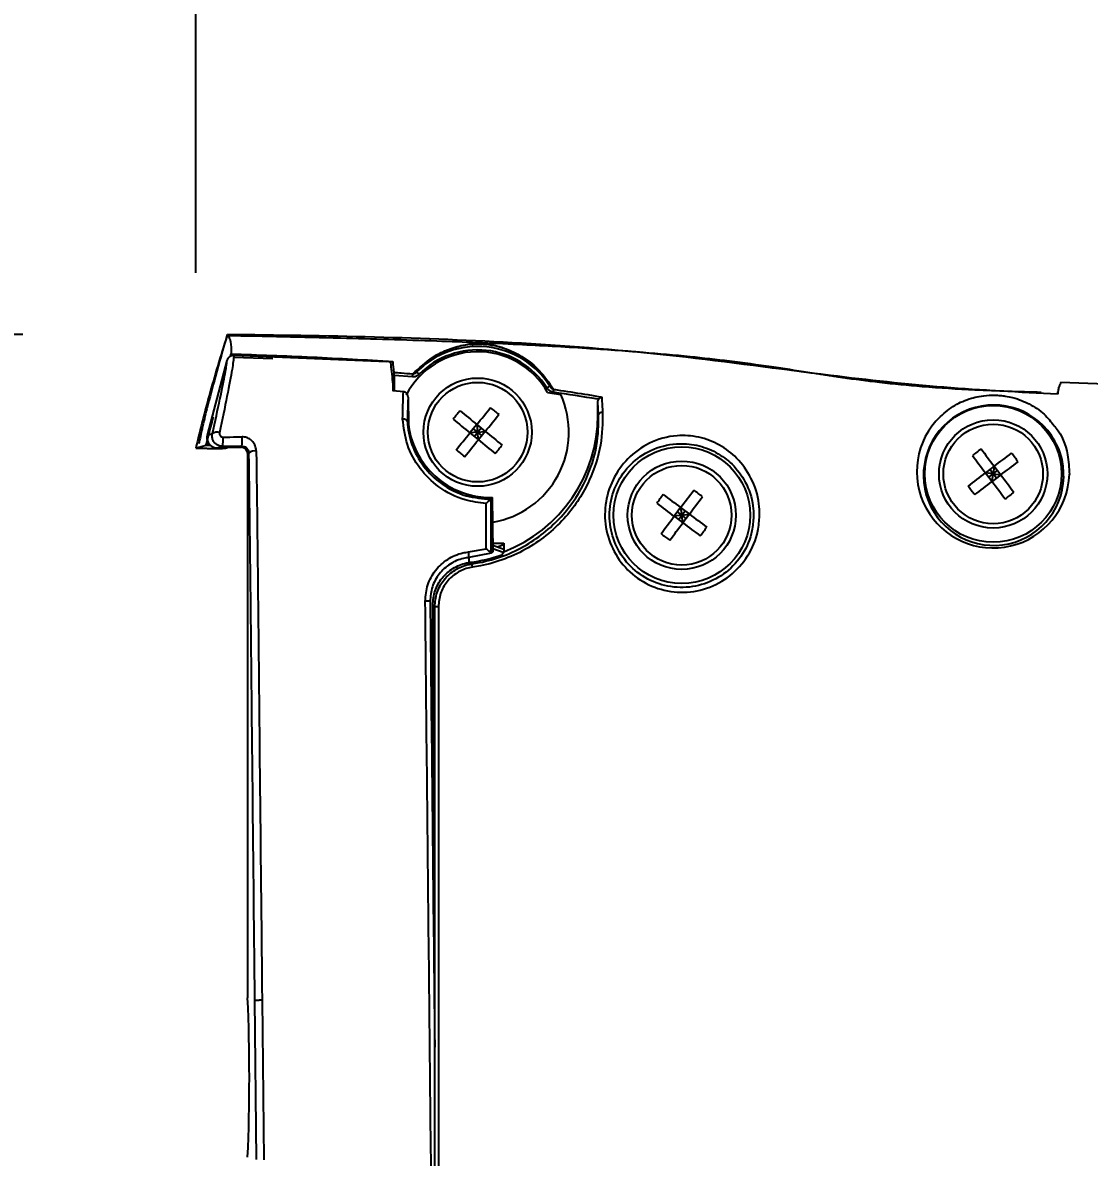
# Model space of a CAD drawing. Header units: inches. Extents: x 5 to 105, y 0 to 80.
# Drawn here: x 93.608 to 96.691, y 6.319 to 9.598 of the extents above; entities that cross this region are included whole.
import ezdxf

# ---------------------------------------------------------------- set-up
doc = ezdxf.new("R2010")
doc.units = ezdxf.units.IN
doc.header["$MEASUREMENT"] = 0
doc.layers.add('DIM', color=1, linetype='Continuous')
doc.styles.add('Arial', font='arial.ttf')
doc.dimstyles.new('ANSI & Metric .50 Stacked', dxfattribs={"dimscale": 2.666667, "dimtxt": 0.5, "dimasz": 0.625, "dimexe": 0.5, "dimexo": 0.5, "dimgap": 0.166667, "dimtad": 0, "dimtih": 1, "dimtoh": 1, "dimzin": 4, "dimdsep": 46, "dimtxsty": 'Arial', "dimcen": 0.25, "dimadec": 0, "dimazin": 0, "dimtfac": 0.75, "dimtofl": 0, "dimtmove": 0, "dimatfit": 3, "dimfxl": 1, "dimtolj": 1, "dimtzin": 0, "dimarcsym": 0})

# ---------------------------------------------------------------- blocks, each defined once
blk = doc.blocks.new('*D4')
at = {"layer": 'Defpoints', "color": 0, "transparency": 16777216}
for p in [(91.9557, 8.6969), (94.1083, 8.6969), (94.1083, 4.4064)]:
    blk.add_point(p, dxfattribs=at)
at = {"layer": 'DIM', "color": 0, "lineweight": -2, "transparency": 16777216}
for p, q in [((93.6083, 8.6969), (91.4557, 8.6969)), ((91.9557, 8.0719), (91.9557, 7.4629)), ((91.9557, 5.0314), (91.9557, 5.6449)), ((93.6083, 4.4064), (91.4557, 4.4064))]:
    blk.add_line(p, q, dxfattribs=at)
at = {"layer": 'DIM', "color": 0, "transparency": 16777216}
for points in [[(91.8515, 8.0719), (92.0599, 8.0719), (91.9557, 8.6969)], [(91.8515, 5.0314), (92.0599, 5.0314), (91.9557, 4.4064)]]:
    blk.add_solid(points, dxfattribs=at)
at = {"layer": 'DIM', "color": 0, "transparency": 16777216, "char_height": 0.5, "attachment_point": 5, "style": 'Arial'}
for s, insert in [('\\A1;4.29', (91.9557, 6.9759)), ('\\A1;[109mm]', (91.9557, 6.0668))]:
    blk.add_mtext(s, dxfattribs=dict(at, insert=insert))
blk = doc.blocks.new('*D7')
at = {"layer": 'Defpoints', "color": 0, "transparency": 16777216}
for p in [(101.4558, 11.3188), (101.4558, 9.4499), (94.1083, 8.3757)]:
    blk.add_point(p, dxfattribs=at)
at = {"layer": 'DIM', "color": 0, "lineweight": -2, "transparency": 16777216}
for p, q in [((94.1083, 8.8757), (94.1083, 11.8188)), ((101.4558, 9.9499), (101.4558, 11.8188)), ((94.7333, 11.3188), (96.451, 11.3188)), ((100.8308, 11.3188), (99.4089, 11.3188))]:
    blk.add_line(p, q, dxfattribs=at)
at = {"layer": 'DIM', "color": 0, "transparency": 16777216}
for points in [[(94.7333, 11.423), (94.7333, 11.2146), (94.1083, 11.3188)], [(100.8308, 11.423), (100.8308, 11.2146), (101.4558, 11.3188)]]:
    blk.add_solid(points, dxfattribs=at)
at = {"layer": 'DIM', "color": 0, "transparency": 16777216, "char_height": 0.5, "attachment_point": 5, "style": 'Arial'}
for s, insert in [('\\A1;7.35', (97.93, 11.7409)), ('\\A1;[187mm]', (97.93, 10.8317))]:
    blk.add_mtext(s, dxfattribs=dict(at, insert=insert))

msp = doc.modelspace()

# ---------------------------------------------------------------- linework, layer by layer
for p, q in [((94.1982, 8.6923), (94.2036, 8.6907)), ((94.1996, 8.6969), (94.2036, 8.6907)), ((94.2086, 8.6343), (94.2107, 8.6414)), ((94.2107, 8.6414), (94.2108, 8.6409)), ((94.3314, 8.6266), (94.2179, 8.631)), ((94.219, 8.6372), (94.661, 8.6194)), ((94.1421, 8.4061), (94.1992, 8.6223)), ((94.6822, 8.5788), (94.6822, 8.5354)), ((94.7348, 8.5746), (94.6822, 8.5788)), ((94.6782, 8.5379), (94.6781, 8.5332)), ((94.6788, 8.5357), (94.7085, 8.5326)), ((95.1251, 8.5297), (95.163, 8.524)), ((96.5991, 8.5256), (96.6, 8.5316)), ((96.6, 8.5309), (96.5991, 8.5245)), ((96.5991, 8.5245), (96.5991, 8.5256)), ((96.6, 8.5316), (96.6, 8.5249)), ((94.7219, 8.5128), (94.7227, 8.4397)), ((95.2726, 8.4649), (95.2705, 8.5016)), ((95.2705, 8.4649), (95.2705, 8.5016)), ((95.2705, 8.4649), (95.2726, 8.4649)), ((94.7199, 8.446), (94.722, 8.4461)), ((94.9206, 8.4371), (94.9007, 8.4127)), ((94.9129, 8.4027), (94.9328, 8.4271)), ((94.9206, 8.4371), (94.945, 8.4172)), ((94.9206, 8.4371), (94.9229, 8.4149)), ((94.9229, 8.4149), (94.9007, 8.4127)), ((94.9007, 8.4127), (94.9251, 8.3928)), ((94.9351, 8.405), (94.9107, 8.4249)), ((94.9229, 8.4149), (94.945, 8.4172)), ((94.9251, 8.3928), (94.9229, 8.4149)), ((94.945, 8.4172), (94.9251, 8.3928)), ((94.1083, 8.3687), (94.1407, 8.3687)), ((94.1518, 8.3766), (94.1382, 8.3766)), ((94.1382, 8.3766), (94.1382, 8.3766)), ((94.1407, 8.3687), (94.1414, 8.3678)), ((94.1414, 8.3678), (94.1851, 8.3678)), ((94.1723, 8.3694), (94.1903, 8.3696)), ((94.1851, 8.3678), (94.1948, 8.3708)), ((94.1879, 8.3683), (94.1851, 8.3678)), ((94.2415, 8.3742), (94.1862, 8.3737)), ((94.1879, 8.3683), (94.195, 8.3704)), ((94.1879, 8.3683), (94.1909, 8.3691)), ((94.1903, 8.3696), (94.196, 8.3705)), ((94.1909, 8.3691), (94.1946, 8.3691)), ((94.1941, 8.3707), (94.2394, 8.3712)), ((94.2386, 8.3712), (94.2415, 8.3742)), ((94.2582, 8.3562), (94.2582, 6.7803)), ((94.2619, 8.3546), (94.2588, 8.3514)), ((96.4159, 8.3164), (96.3908, 8.2973)), ((96.3908, 8.2973), (96.4098, 8.2722)), ((96.4129, 8.2943), (96.3908, 8.2973)), ((96.4129, 8.2943), (96.4034, 8.3068)), ((96.4159, 8.3164), (96.4129, 8.2943)), ((96.4129, 8.2943), (96.4254, 8.3038)), ((96.4159, 8.3164), (96.4349, 8.2913)), ((96.4003, 8.2848), (96.4129, 8.2943)), ((96.4098, 8.2722), (96.4129, 8.2943)), ((96.4349, 8.2913), (96.4098, 8.2722)), ((96.4224, 8.2817), (96.4129, 8.2943)), ((96.4129, 8.2943), (96.4349, 8.2913)), ((94.9609, 8.2209), (94.961, 8.221)), ((94.9674, 8.0687), (94.9658, 8.2259)), ((94.9674, 8.0687), (94.9658, 8.2258)), ((95.5097, 8.197), (95.4908, 8.1718)), ((95.5097, 8.197), (95.5349, 8.1781)), ((95.5097, 8.197), (95.5129, 8.1749)), ((95.5129, 8.1749), (95.4908, 8.1718)), ((95.4908, 8.1718), (95.516, 8.1529)), ((95.5129, 8.1749), (95.5003, 8.1844)), ((95.5034, 8.1623), (95.5129, 8.1749)), ((95.5129, 8.1749), (95.5223, 8.1875)), ((95.5129, 8.1749), (95.5349, 8.1781)), ((95.516, 8.1529), (95.5129, 8.1749)), ((95.5255, 8.1655), (95.5129, 8.1749)), ((95.5349, 8.1781), (95.516, 8.1529)), ((94.897, 8.0689), (94.9477, 8.078)), ((94.9672, 8.0942), (94.9985, 8.0942)), ((94.9672, 8.0886), (94.9985, 8.0772)), ((94.9971, 8.0674), (94.9673, 8.0782)), ((94.9674, 8.0687), (94.9674, 8.0687)), ((94.9925, 8.0609), (94.9985, 8.0694)), ((94.9985, 8.0942), (94.9985, 8.0694)), ((94.8972, 8.0555), (94.8973, 8.0381)), ((94.9618, 8.0651), (94.8975, 8.0528)), ((94.9018, 8.0389), (94.9061, 8.0342)), ((94.9616, 8.0654), (94.9618, 8.0651)), ((94.793, 7.2247), (94.793, 7.9151)), ((94.8095, 7.9103), (94.8095, 7.8893)), ((94.284, 6.3127), (94.2792, 6.7737)), ((94.3, 6.7743), (94.3048, 6.3125))]:
    msp.add_line(p, q)
at = {"flags": 128}
for points in [[(94.7348, 8.5746), (94.7349, 8.5759), (94.735, 8.5773), (94.7351, 8.5786), (94.7352, 8.5798), (94.7353, 8.5809), (94.7354, 8.5819), (94.7355, 8.5828), (94.7355, 8.5835)], [(94.7541, 8.5823), (94.7527, 8.5836), (94.7514, 8.5849), (94.7502, 8.5861), (94.7491, 8.5872), (94.7482, 8.5881), (94.7476, 8.5887), (94.7471, 8.5891), (94.747, 8.5893)], [(95.1231, 8.5429), (95.1247, 8.544), (95.1263, 8.545), (95.1277, 8.5459), (95.129, 8.5467), (95.1301, 8.5474), (95.1309, 8.5479), (95.1313, 8.5482), (95.1315, 8.5483)], [(95.1416, 8.5301), (95.1418, 8.5313), (95.142, 8.5325), (95.1422, 8.5337), (95.1423, 8.5348), (95.1425, 8.5359), (95.1426, 8.5369), (95.1427, 8.5377), (95.1428, 8.5384)], [(94.872, 8.4767), (94.878, 8.4718), (94.8841, 8.4669), (94.8901, 8.462), (94.8962, 8.457), (94.9023, 8.452), (94.9084, 8.4471), (94.9145, 8.4421), (94.9206, 8.4371)], [(94.9206, 8.4371), (94.9256, 8.4432), (94.9306, 8.4493), (94.9356, 8.4554), (94.9406, 8.4615), (94.9455, 8.4676), (94.9505, 8.4736), (94.9554, 8.4797), (94.9603, 8.4857)], [(94.945, 8.4172), (94.95, 8.4233), (94.955, 8.4294), (94.96, 8.4355), (94.965, 8.4416), (94.9699, 8.4477), (94.9749, 8.4537), (94.9798, 8.4598), (94.9847, 8.4658)], [(94.8521, 8.4523), (94.8581, 8.4474), (94.8642, 8.4425), (94.8702, 8.4376), (94.8763, 8.4326), (94.8824, 8.4276), (94.8885, 8.4227), (94.8946, 8.4177), (94.9007, 8.4127)], [(94.1421, 8.4061), (94.1456, 8.4072), (94.1565, 8.4106)], [(94.861, 8.3641), (94.866, 8.3701), (94.8709, 8.3761), (94.8758, 8.3822), (94.8808, 8.3882), (94.8858, 8.3943), (94.8907, 8.4004), (94.8957, 8.4066), (94.9007, 8.4127)], [(94.945, 8.4172), (94.9511, 8.4122), (94.9573, 8.4072), (94.9634, 8.4022), (94.9695, 8.3972), (94.9755, 8.3923), (94.9816, 8.3873), (94.9876, 8.3824), (94.9936, 8.3775)], [(94.1382, 8.3766), (94.1236, 8.3727), (94.1159, 8.3707), (94.1083, 8.3687)], [(94.1862, 8.3737), (94.1797, 8.3717), (94.1723, 8.3694)], [(94.1903, 8.3696), (94.192, 8.3701), (94.1933, 8.3705), (94.1941, 8.3707)], [(94.1961, 8.3705), (94.1966, 8.3706), (94.197, 8.3708)], [(94.8854, 8.3441), (94.8904, 8.3502), (94.8953, 8.3562), (94.9002, 8.3623), (94.9052, 8.3683), (94.9102, 8.3744), (94.9151, 8.3805), (94.9201, 8.3866), (94.9251, 8.3928)], [(94.9251, 8.3928), (94.9312, 8.3878), (94.9373, 8.3828), (94.9434, 8.3778), (94.9495, 8.3728), (94.9556, 8.3679), (94.9617, 8.3629), (94.9677, 8.358), (94.9737, 8.3531)], [(96.378, 8.3664), (96.3827, 8.3602), (96.3874, 8.354), (96.3921, 8.3477), (96.3969, 8.3415), (96.4016, 8.3352), (96.4064, 8.3289), (96.4111, 8.3227), (96.4159, 8.3164)], [(96.3529, 8.3473), (96.3576, 8.3411), (96.3623, 8.3349), (96.367, 8.3287), (96.3718, 8.3225), (96.3765, 8.3162), (96.3813, 8.3099), (96.386, 8.3036), (96.3908, 8.2973)], [(96.4159, 8.3164), (96.4222, 8.3211), (96.4285, 8.3259), (96.4348, 8.3307), (96.441, 8.3354), (96.4473, 8.3401), (96.4535, 8.3449), (96.4597, 8.3496), (96.4659, 8.3543)], [(96.4349, 8.2913), (96.4412, 8.296), (96.4475, 8.3008), (96.4538, 8.3056), (96.4601, 8.3103), (96.4663, 8.315), (96.4725, 8.3198), (96.4788, 8.3245), (96.4849, 8.3292)], [(96.3408, 8.2594), (96.347, 8.2641), (96.3532, 8.2688), (96.3594, 8.2736), (96.3657, 8.2783), (96.372, 8.283), (96.3782, 8.2878), (96.3845, 8.2926), (96.3908, 8.2973)], [(96.3598, 8.2343), (96.366, 8.239), (96.3722, 8.2437), (96.3785, 8.2485), (96.3847, 8.2532), (96.391, 8.2579), (96.3973, 8.2627), (96.4035, 8.2675), (96.4098, 8.2722)], [(96.4098, 8.2722), (96.4146, 8.2659), (96.4194, 8.2597), (96.4241, 8.2534), (96.4289, 8.2471), (96.4336, 8.2409), (96.4383, 8.2346), (96.443, 8.2284), (96.4477, 8.2222)], [(96.4349, 8.2913), (96.4397, 8.285), (96.4445, 8.2787), (96.4492, 8.2724), (96.454, 8.2661), (96.4587, 8.2599), (96.4634, 8.2537), (96.4681, 8.2474), (96.4728, 8.2413)], [(95.4595, 8.2346), (95.4657, 8.23), (95.472, 8.2253), (95.4782, 8.2206), (95.4845, 8.2159), (95.4908, 8.2112), (95.4971, 8.2064), (95.5034, 8.2017), (95.5097, 8.197)], [(95.5097, 8.197), (95.5145, 8.2033), (95.5192, 8.2096), (95.5239, 8.2159), (95.5286, 8.2222), (95.5333, 8.2285), (95.538, 8.2347), (95.5427, 8.2409), (95.5474, 8.2472)], [(95.4406, 8.2094), (95.4468, 8.2048), (95.4531, 8.2001), (95.4593, 8.1954), (95.4656, 8.1907), (95.4719, 8.186), (95.4782, 8.1812), (95.4845, 8.1765), (95.4908, 8.1718)], [(95.5349, 8.1781), (95.5397, 8.1844), (95.5444, 8.1907), (95.5491, 8.197), (95.5538, 8.2033), (95.5585, 8.2096), (95.5632, 8.2158), (95.5679, 8.2221), (95.5726, 8.2283)], [(95.4532, 8.1216), (95.4578, 8.1278), (95.4625, 8.134), (95.4672, 8.1403), (95.4719, 8.1465), (95.4766, 8.1528), (95.4814, 8.1591), (95.4861, 8.1654), (95.4908, 8.1718)], [(95.5349, 8.1781), (95.5412, 8.1733), (95.5475, 8.1686), (95.5538, 8.1639), (95.5601, 8.1592), (95.5664, 8.1545), (95.5727, 8.1498), (95.5789, 8.1451), (95.5851, 8.1404)], [(95.4784, 8.1027), (95.483, 8.1089), (95.4877, 8.1151), (95.4924, 8.1214), (95.4971, 8.1277), (95.5018, 8.1339), (95.5065, 8.1402), (95.5113, 8.1466), (95.516, 8.1529)], [(95.516, 8.1529), (95.5223, 8.1481), (95.5286, 8.1434), (95.5349, 8.1387), (95.5412, 8.134), (95.5475, 8.1293), (95.5538, 8.1246), (95.56, 8.1199), (95.5662, 8.1152)], [(94.9805, 8.0838), (94.9825, 8.0844), (94.9985, 8.0902)]]:
    msp.add_lwpolyline(points, dxfattribs=at)
for centre, radius in [((94.9229, 8.4149), 0.1565), ((94.9229, 8.4149), 0.1439), ((96.4129, 8.2943), 0.1975), ((96.4129, 8.2943), 0.1565), ((96.4129, 8.2943), 0.1439), ((95.5129, 8.1749), 0.1975), ((95.5129, 8.1749), 0.1565), ((95.5129, 8.1749), 0.1439)]:
    msp.add_circle(centre, radius)
for centre, radius, start, end in [((94.9229, 8.4149), 0.2477, 32.5932, 135.247), ((94.9229, 8.4149), 0.2325, 29.5767, 152.5291), ((94.9229, 8.4149), 0.2377, 32.5932, 135.247), ((94.9229, 8.4149), 0.2637, 279.5291, 24.424), ((96.4142, 8.2905), 0.2028, 34.3795, 358.3704), ((95.2528, 8.1457), 0.5046, 138.9996, 142.5765), ((94.6538, 8.0851), 0.5044, 48.9988, 52.5772), ((94.8469, 8.4649), 0.4236, 290.9729, 0), ((95.2821, 8.4622), 0.00981, 78.3456, 164.0758), ((96.4128, 8.3008), 0.2206, 133.7644, 357.9907), ((94.9608, 8.4653), 0.2395, 184.605, 271.2006), ((94.9608, 8.4653), 0.2395, 184.6023, 270.5928), ((94.1691, 8.3946), 0.0204, 67.2918, 128.2851), ((94.0651, 8.3912), 0.1224, 351.768, 4.4232), ((94.1243, 8.3918), 0.1186, 351.4706, 4.5633), ((94.1946, 8.3791), 0.01, 270, 303.692), ((94.2784, 8.3365), 0.0244, 78.8886, 132.2951), ((95.192, 8.7447), 0.5044, 228.9988, 232.5772), ((94.593, 8.6841), 0.5045, 318.9994, 322.5767), ((96.67, 7.9551), 0.5044, 125.3725, 128.9509), ((96.0735, 8.0371), 0.5045, 35.373, 38.9503), ((95.8535, 7.9195), 0.5045, 141.3435, 144.9209), ((95.2575, 7.8344), 0.5044, 51.3429, 54.9212), ((96.7521, 8.5514), 0.5044, 215.3729, 218.9509), ((96.1556, 8.6337), 0.5047, 305.3736, 308.9501), ((95.1723, 8.4304), 0.5045, 321.3435, 324.9212), ((95.7683, 8.5155), 0.5044, 231.3431, 234.9212), ((94.8498, 8.0593), 0.0481, 352.1564, 11.5053), ((94.8469, 8.4649), 0.4295, 277.3498, 289.8259), ((94.8749, 8.0223), 0.0333, 4.4945, 20.8242), ((94.7759, 7.8447), 0.082, 83.2234, 93.0389), ((94.807, 7.821), 0.0893, 88.4311, 95.2523), ((88.9513, 6.5499), 5.3119, 357.5138, 2.4862)]:
    msp.add_arc(centre, radius, start, end)
for centre, major_axis, ratio, start_param, end_param in [((94.2388, 8.3512), (-0.014, -0.0143), 0.999695, 2.356347, 3.926839), ((94.6813, 8.4674), (0.5108, 0.0053), 0.942905, 5.283766, 5.297)]:
    msp.add_ellipse(centre, major_axis=major_axis, ratio=ratio, start_param=start_param, end_param=end_param)
for points, knots in [([(94.1982, 8.6923), (94.1805, 8.6351), (94.1474, 8.5281), (94.1207, 8.4193), (94.1083, 8.3687)], [0, 0, 0, 0, 0.534644, 1, 1, 1, 1]), ([(94.198, 8.6935), (94.1869, 8.6545), (94.1671, 8.5843), (94.1433, 8.4946), (94.1271, 8.4295), (94.1202, 8.3955), (94.1173, 8.3809)], [0, 0, 0, 0, 0.37649, 0.677866, 0.862033, 1, 1, 1, 1]), ([(96.5518, 8.5297), (96.4879, 8.5316), (96.3732, 8.535), (96.2173, 8.5448), (96.0899, 8.557), (95.9798, 8.5715), (95.876, 8.5877), (95.7672, 8.6046), (95.6536, 8.62), (95.5298, 8.6338), (95.3918, 8.6462), (95.2262, 8.658), (95.0276, 8.669), (94.7906, 8.6788), (94.5098, 8.6874), (94.3074, 8.6913), (94.198, 8.6935)], [0, 0, 0, 0, 0.081187, 0.145718, 0.198341, 0.243786, 0.286736, 0.331828, 0.383695, 0.432242, 0.490134, 0.559661, 0.643116, 0.742795, 0.860991, 1, 1, 1, 1]), ([(94.1982, 8.6923), (94.1985, 8.6932), (94.199, 8.6947), (94.1994, 8.6962), (94.1996, 8.6969)], [0, 0, 0, 0, 0.537391, 1, 1, 1, 1]), ([(96.5991, 8.5245), (96.4895, 8.5302), (96.27, 8.5415), (95.9028, 8.5816), (95.4975, 8.6391), (95.0576, 8.674), (94.6248, 8.6914), (94.3414, 8.695), (94.1996, 8.6969)], [0, 0, 0, 0, 0.136787, 0.273806, 0.460224, 0.646798, 0.823337, 1, 1, 1, 1]), ([(94.2036, 8.6907), (94.2058, 8.6867), (94.2105, 8.6779), (94.2106, 8.6543), (94.2107, 8.6414)], [0, 0, 0, 0, 0.45463, 1, 1, 1, 1]), ([(94.7355, 8.5835), (94.7548, 8.6008), (94.7889, 8.6314), (94.8325, 8.6528), (94.8692, 8.664), (94.8983, 8.6691), (94.9187, 8.6701), (94.9288, 8.6702), (94.936, 8.6699), (94.943, 8.6694), (94.9504, 8.6687), (94.963, 8.6669), (94.9764, 8.6642), (94.9926, 8.6598), (95.0201, 8.6501), (95.0566, 8.6315), (95.1011, 8.5978), (95.1292, 8.5578), (95.1428, 8.5384)], [0, 0, 0, 0, 0.157904, 0.2785773, 0.3991934, 0.4603082, 0.4772124, 0.4856249, 0.494113, 0.497893, 0.5066258, 0.5180446, 0.5468841, 0.576493, 0.6213623, 0.7504253, 0.8792703, 1, 1, 1, 1]), ([(95.1315, 8.5483), (95.1197, 8.5648), (95.094, 8.6007), (95.0517, 8.6324), (95.0172, 8.6506), (94.9905, 8.66), (94.9749, 8.6643), (94.9621, 8.667), (94.9499, 8.6687), (94.9427, 8.6694), (94.9364, 8.6698), (94.9323, 8.67), (94.9271, 8.6701), (94.9192, 8.6701), (94.8996, 8.669), (94.8716, 8.6641), (94.8375, 8.653), (94.7953, 8.6329), (94.7642, 8.6048), (94.747, 8.5893)], [0, 0, 0, 0, 0.11136, 0.242891, 0.37599, 0.421576, 0.451733, 0.480946, 0.492398, 0.501071, 0.504803, 0.511817, 0.513204, 0.52157, 0.538569, 0.600727, 0.723925, 0.847723, 1, 1, 1, 1]), ([(94.219, 8.6372), (94.2175, 8.625), (94.2142, 8.599), (94.2, 8.524), (94.1846, 8.4501), (94.177, 8.4134)], [0, 0, 0, 0, 0.307625, 0.656226, 1, 1, 1, 1]), ([(94.1992, 8.6223), (94.2001, 8.6245), (94.2019, 8.629), (94.2072, 8.634), (94.2132, 8.6369), (94.2173, 8.6371), (94.219, 8.6372)], [0, 0, 0, 0, 0.270071, 0.540459, 0.8023, 1, 1, 1, 1]), ([(94.2108, 8.6409), (94.2887, 8.6382), (94.4445, 8.6327), (94.6, 8.6238), (94.6778, 8.6193)], [0, 0, 0, 0, 0.500208, 1, 1, 1, 1]), ([(94.2139, 8.6366), (94.2136, 8.637), (94.2128, 8.6382), (94.2116, 8.6398), (94.2111, 8.6405), (94.2108, 8.6409)], [0, 0, 0, 0, 0.183305, 0.59052, 1, 1, 1, 1]), ([(94.1565, 8.4106), (94.1642, 8.4455), (94.1795, 8.5156), (94.1942, 8.586), (94.1976, 8.6108), (94.1992, 8.6223)], [0, 0, 0, 0, 0.348363, 0.698906, 1, 1, 1, 1]), ([(94.671, 8.6152), (94.6709, 8.6157), (94.6705, 8.6166), (94.6683, 8.6179), (94.6654, 8.6189), (94.6627, 8.6193), (94.6613, 8.6194), (94.661, 8.6194)], [0, 0, 0, 0, 0.244243, 0.488732, 0.725509, 0.946716, 1, 1, 1, 1]), ([(94.671, 8.6152), (94.6731, 8.5989), (94.6758, 8.5775), (94.6782, 8.5437), (94.6788, 8.5357)], [0, 0, 0, 0, 0.762531, 1, 1, 1, 1]), ([(94.6819, 8.5878), (94.6807, 8.5983), (94.6793, 8.6097), (94.6779, 8.6185), (94.6778, 8.6193)], [0, 0, 0, 0, 0.913328, 1, 1, 1, 1]), ([(94.6778, 8.6193), (94.6778, 8.6188), (94.678, 8.6179), (94.6781, 8.6153), (94.6781, 8.6125), (94.6781, 8.6105), (94.6782, 8.6097)], [0, 0, 0, 0, 0.268797, 0.537579, 0.806634, 1, 1, 1, 1]), ([(94.6819, 8.5878), (94.6885, 8.5873), (94.7064, 8.5859), (94.7243, 8.5844), (94.7355, 8.5835)], [0, 0, 0, 0, 0.3715721, 1, 1, 1, 1]), ([(94.6822, 8.5788), (94.6822, 8.5799), (94.6822, 8.5822), (94.6821, 8.5852), (94.682, 8.587), (94.6819, 8.5877), (94.6819, 8.5878)], [0, 0, 0, 0, 0.303071, 0.606118, 0.90958, 1, 1, 1, 1]), ([(94.7541, 8.5823), (94.7525, 8.5809), (94.749, 8.5778), (94.7423, 8.5748), (94.7373, 8.5746), (94.7348, 8.5746)], [0, 0, 0, 0, 0.298176, 0.648299, 1, 1, 1, 1]), ([(94.7355, 8.5835), (94.737, 8.5837), (94.74, 8.5842), (94.7439, 8.5864), (94.746, 8.5884), (94.747, 8.5893)], [0, 0, 0, 0, 0.331501, 0.687676, 1, 1, 1, 1]), ([(96.6088, 8.5596), (96.6071, 8.5548), (96.6048, 8.5482), (96.6019, 8.5449), (96.6006, 8.5356), (96.6, 8.5309)], [0, 0, 0, 0, 0.570089, 0.784979, 1, 1, 1, 1]), ([(96.6088, 8.5596), (96.7465, 8.5546), (97.0221, 8.5445), (97.2978, 8.5447), (97.4357, 8.5448)], [0, 0, 0, 0, 0.499817, 1, 1, 1, 1]), ([(94.7061, 8.4528), (94.7064, 8.4664), (94.7071, 8.4954), (94.708, 8.5197), (94.7085, 8.5326)], [0, 0, 0, 0, 0.465976, 1, 1, 1, 1]), ([(94.7085, 8.5326), (94.7099, 8.5323), (94.7126, 8.5317), (94.7164, 8.5288), (94.7199, 8.5238), (94.7216, 8.5181), (94.7218, 8.5141), (94.7219, 8.5128)], [0, 0, 0, 0, 0.160534, 0.320304, 0.544619, 0.849952, 1, 1, 1, 1]), ([(95.1416, 8.5301), (95.14, 8.5304), (95.1355, 8.5314), (95.1287, 8.5356), (95.125, 8.5404), (95.1231, 8.5429)], [0, 0, 0, 0, 0.216807, 0.593678, 1, 1, 1, 1]), ([(95.1315, 8.5483), (95.1328, 8.5466), (95.1352, 8.5433), (95.1391, 8.54), (95.1419, 8.5388), (95.1428, 8.5384)], [0, 0, 0, 0, 0.4264085, 0.8025218, 1, 1, 1, 1]), ([(95.2729, 8.5097), (95.2721, 8.5098), (95.2284, 8.5172), (95.1846, 8.5237), (95.1416, 8.5301)], [0, 0, 0, 0, 0.018952, 1, 1, 1, 1]), ([(95.1428, 8.5384), (95.1494, 8.5375), (95.1824, 8.5327), (95.2286, 8.5256), (95.2681, 8.5189), (95.2813, 8.5166)], [0, 0, 0, 0, 0.142636, 0.713195, 1, 1, 1, 1]), ([(94.7219, 8.5128), (94.7215, 8.5033), (94.7207, 8.4827), (94.7202, 8.4588), (94.7199, 8.446)], [0, 0, 0, 0, 0.465437, 1, 1, 1, 1]), ([(95.2705, 8.5016), (95.2706, 8.5033), (95.2708, 8.5062), (95.2723, 8.5087), (95.2729, 8.5097)], [0, 0, 0, 0, 0.59036, 1, 1, 1, 1]), ([(95.2729, 8.5097), (95.274, 8.5109), (95.2761, 8.5135), (95.2791, 8.5155), (95.2808, 8.5164), (95.2813, 8.5166), (95.2813, 8.5166)], [0, 0, 0, 0, 0.396986, 0.837202, 0.989356, 1, 1, 1, 1]), ([(95.2813, 8.5166), (95.2816, 8.5127), (95.2826, 8.4992), (95.2834, 8.4832), (95.284, 8.4718)], [0, 0, 0, 0, 0.289543, 1, 1, 1, 1]), ([(96.2602, 8.4601), (96.2738, 8.4716), (96.3004, 8.4941), (96.338, 8.5102), (96.3718, 8.5185), (96.3942, 8.5215), (96.4163, 8.522), (96.4329, 8.5211), (96.4515, 8.5187), (96.4839, 8.5118), (96.5203, 8.4961), (96.5595, 8.4707), (96.58, 8.4447), (96.5893, 8.4328)], [0, 0, 0, 0, 0.170534, 0.334437, 0.397758, 0.461302, 0.489278, 0.517461, 0.542252, 0.585395, 0.717603, 0.871656, 1, 1, 1, 1]), ([(94.1382, 8.3766), (94.1386, 8.3782), (94.1453, 8.406), (94.1526, 8.4336), (94.1595, 8.4596)], [0, 0, 0, 0, 0.060211, 1, 1, 1, 1]), ([(94.9061, 8.0342), (94.9135, 8.0354), (94.9684, 8.0441), (95.0657, 8.0813), (95.1715, 8.1686), (95.2383, 8.2717), (95.2718, 8.3779), (95.2724, 8.4358), (95.2726, 8.4649)], [0, 0, 0, 0, 0.034672, 0.256647, 0.470894, 0.660583, 0.829569, 1, 1, 1, 1]), ([(95.284, 8.4718), (95.2837, 8.4412), (95.2831, 8.3804), (95.2486, 8.27), (95.1801, 8.1633), (95.0717, 8.0734), (94.972, 8.0351), (94.9157, 8.0261), (94.9081, 8.0249)], [0, 0, 0, 0, 0.172447, 0.342453, 0.53195, 0.745128, 0.965584, 1, 1, 1, 1]), ([(94.9473, 8.2087), (94.927, 8.2112), (94.8784, 8.2172), (94.8106, 8.2522), (94.7531, 8.309), (94.7153, 8.3795), (94.7092, 8.4282), (94.7061, 8.4528)], [0, 0, 0, 0, 0.159308, 0.381463, 0.578937, 0.786581, 1, 1, 1, 1]), ([(94.7199, 8.4461), (94.7196, 8.4469), (94.719, 8.4486), (94.716, 8.4507), (94.7119, 8.4522), (94.7083, 8.4527), (94.7064, 8.4528), (94.7061, 8.4528)], [0, 0, 0, 0, 0.2400606, 0.480091, 0.7202101, 0.9692433, 1, 1, 1, 1]), ([(94.7199, 8.4461), (94.7199, 8.4461), (94.7199, 8.4459), (94.7209, 8.4245), (94.7294, 8.3788), (94.764, 8.3146), (94.8183, 8.2618), (94.8864, 8.227), (94.937, 8.2229), (94.9609, 8.2209)], [0, 0, 0, 0, 0.000408, 0.001179, 0.201939, 0.401177, 0.592011, 0.807661, 1, 1, 1, 1]), ([(94.7199, 8.446), (94.7199, 8.446), (94.7199, 8.446), (94.7199, 8.4461), (94.7199, 8.4461)], [0, 0, 0, 0, 0.642353, 1, 1, 1, 1]), ([(96.5893, 8.4328), (96.5913, 8.4306), (96.6095, 8.4102), (96.6294, 8.364), (96.6322, 8.3122), (96.6332, 8.293)], [0, 0, 0, 0, 0.070832, 0.657269, 1, 1, 1, 1]), ([(94.149, 8.3791), (94.148, 8.3804), (94.1448, 8.3843), (94.1416, 8.3922), (94.141, 8.4003), (94.1419, 8.4049), (94.1421, 8.4061)], [0, 0, 0, 0, 0.170642, 0.519813, 0.868648, 1, 1, 1, 1]), ([(94.1862, 8.3737), (94.183, 8.374), (94.1766, 8.3745), (94.1679, 8.3791), (94.1609, 8.386), (94.1565, 8.3951), (94.1553, 8.4037), (94.1562, 8.4088), (94.1565, 8.4106)], [0, 0, 0, 0, 0.176834, 0.351764, 0.527712, 0.709902, 0.900285, 1, 1, 1, 1]), ([(94.177, 8.4134), (94.1769, 8.4128), (94.1766, 8.411), (94.1771, 8.4081), (94.1786, 8.405), (94.1809, 8.4026), (94.1838, 8.401), (94.186, 8.4008), (94.1871, 8.4007)], [0, 0, 0, 0, 0.1041354, 0.3024824, 0.4887081, 0.6634325, 0.8322777, 1, 1, 1, 1]), ([(94.1871, 8.4007), (94.2004, 8.4008), (94.2189, 8.401), (94.2373, 8.4012), (94.2425, 8.4012)], [0, 0, 0, 0, 0.720641, 1, 1, 1, 1]), ([(94.2831, 8.3605), (94.2827, 8.3643), (94.2819, 8.3726), (94.2762, 8.3842), (94.267, 8.3938), (94.2554, 8.4001), (94.2468, 8.4009), (94.2425, 8.4012)], [0, 0, 0, 0, 0.183877, 0.399974, 0.604302, 0.802796, 1, 1, 1, 1]), ([(95.7378, 8.1741), (95.7367, 8.1591), (95.7336, 8.1184), (95.7072, 8.0554), (95.655, 7.9969), (95.5863, 7.9598), (95.5097, 7.948), (95.4339, 7.9626), (95.3677, 8.0014), (95.3185, 8.0597), (95.2914, 8.1304), (95.2886, 8.2067), (95.3109, 8.2797), (95.3555, 8.342), (95.4184, 8.3875), (95.4904, 8.4081), (95.5625, 8.4035), (95.6234, 8.3802), (95.6762, 8.3397), (95.7173, 8.282), (95.7364, 8.2229), (95.7375, 8.1855), (95.7378, 8.1741)], [0, 0, 0, 0, 0.032068, 0.087143, 0.141391, 0.195064, 0.248292, 0.301078, 0.353387, 0.405232, 0.45671, 0.508423, 0.563038, 0.617722, 0.675293, 0.736271, 0.780485, 0.824858, 0.869174, 0.919957, 0.975721, 1, 1, 1, 1]), ([(96.6168, 8.2848), (96.616, 8.3023), (96.6138, 8.3503), (96.594, 8.3838), (96.5815, 8.405)], [0, 0, 0, 0, 0.365846, 1, 1, 1, 1]), ([(94.1462, 8.3828), (94.145, 8.3819), (94.1427, 8.3801), (94.1403, 8.3782), (94.1387, 8.3769), (94.1384, 8.3767), (94.1382, 8.3766)], [0, 0, 0, 0, 0.329691, 0.630359, 0.814413, 1, 1, 1, 1]), ([(94.149, 8.3791), (94.1502, 8.378), (94.1534, 8.3748), (94.1606, 8.3708), (94.1673, 8.3694), (94.1715, 8.3694), (94.1722, 8.3694), (94.1723, 8.3694)], [0, 0, 0, 0, 0.180106, 0.478415, 0.917898, 0.992246, 1, 1, 1, 1]), ([(94.2415, 8.3742), (94.2437, 8.374), (94.248, 8.3737), (94.2539, 8.3706), (94.2585, 8.366), (94.2613, 8.3604), (94.2617, 8.3565), (94.2619, 8.3546)], [0, 0, 0, 0, 0.1901661, 0.3840135, 0.5887774, 0.8100695, 1, 1, 1, 1]), ([(95.7204, 8.171), (95.7201, 8.1814), (95.719, 8.216), (95.7009, 8.27), (95.6622, 8.3223), (95.6132, 8.3587), (95.5565, 8.3798), (95.4896, 8.3842), (95.4228, 8.3663), (95.3643, 8.3256), (95.3227, 8.269), (95.3021, 8.2018), (95.3048, 8.1314), (95.3301, 8.0659), (95.376, 8.0119), (95.4377, 7.9758), (95.5083, 7.9622), (95.5796, 7.9731), (95.6436, 8.0074), (95.6921, 8.0615), (95.7166, 8.1196), (95.7194, 8.1572), (95.7204, 8.171)], [0, 0, 0, 0, 0.02413, 0.080222, 0.129829, 0.173972, 0.218408, 0.262868, 0.324146, 0.381683, 0.436102, 0.490429, 0.542002, 0.593505, 0.645521, 0.698098, 0.751197, 0.804737, 0.858665, 0.913047, 0.96807, 1, 1, 1, 1]), ([(94.2792, 6.7737), (94.2785, 6.8439), (94.2755, 7.127), (94.2719, 7.4821), (94.2682, 7.8391), (94.2659, 8.0547), (94.2638, 8.2278), (94.2624, 8.3261), (94.2619, 8.3546)], [0, 0, 0, 0, 0.132877, 0.535835, 0.672177, 0.808476, 0.944314, 1, 1, 1, 1]), ([(94.2831, 8.3605), (94.2835, 8.3313), (94.2849, 8.232), (94.2869, 8.0573), (94.2892, 7.8405), (94.2928, 7.4827), (94.2964, 7.1273), (94.2993, 6.8444), (94.3, 6.7743)], [0, 0, 0, 0, 0.056843, 0.19298, 0.329579, 0.466219, 0.867861, 1, 1, 1, 1]), ([(94.9609, 8.2209), (94.9606, 8.2207), (94.9598, 8.2202), (94.9567, 8.2175), (94.9525, 8.2136), (94.949, 8.2103), (94.9474, 8.2088), (94.9473, 8.2087)], [0, 0, 0, 0, 0.1868086, 0.4141428, 0.7258746, 0.9938623, 1, 1, 1, 1]), ([(94.9477, 8.078), (94.9476, 8.0996), (94.9474, 8.1433), (94.9474, 8.1867), (94.9473, 8.2087)], [0, 0, 0, 0, 0.493827, 1, 1, 1, 1]), ([(94.961, 8.221), (94.9618, 8.2218), (94.9633, 8.2234), (94.9649, 8.225), (94.9658, 8.2259)], [0, 0, 0, 0, 0.472966, 1, 1, 1, 1]), ([(94.961, 8.221), (94.9611, 8.1944), (94.9612, 8.1427), (94.9615, 8.0906), (94.9616, 8.0654)], [0, 0, 0, 0, 0.514927, 1, 1, 1, 1]), ([(94.7716, 7.9266), (94.773, 7.9425), (94.7757, 7.9744), (94.7995, 8.017), (94.8349, 8.0495), (94.87, 8.0649), (94.8914, 8.0681), (94.897, 8.0689)], [0, 0, 0, 0, 0.228834, 0.457699, 0.687338, 0.91776, 1, 1, 1, 1]), ([(94.9616, 8.0654), (94.9614, 8.0657), (94.961, 8.0665), (94.9588, 8.0687), (94.9555, 8.0716), (94.9517, 8.0748), (94.949, 8.077), (94.9478, 8.078), (94.9477, 8.078)], [0, 0, 0, 0, 0.183752, 0.366643, 0.570255, 0.817228, 0.993673, 1, 1, 1, 1]), ([(94.8975, 8.0528), (94.8925, 8.052), (94.8734, 8.0492), (94.8421, 8.0355), (94.8105, 8.0066), (94.7893, 7.9687), (94.7868, 7.9403), (94.7856, 7.9262)], [0, 0, 0, 0, 0.082389, 0.313106, 0.54277, 0.771426, 1, 1, 1, 1]), ([(94.793, 7.9151), (94.7943, 7.9292), (94.7971, 7.9573), (94.8186, 7.9946), (94.8503, 8.0229), (94.8804, 8.0355), (94.898, 8.0383), (94.9018, 8.0389)], [0, 0, 0, 0, 0.233902, 0.467817, 0.701455, 0.935031, 1, 1, 1, 1]), ([(94.7989, 7.91), (94.8002, 7.9241), (94.803, 7.9524), (94.8245, 7.99), (94.8563, 8.0185), (94.8859, 8.0308), (94.9029, 8.0336), (94.9061, 8.0342)], [0, 0, 0, 0, 0.2365373, 0.4730603, 0.7097096, 0.9458689, 1, 1, 1, 1]), ([(94.9081, 8.0249), (94.9052, 8.0244), (94.8896, 8.0218), (94.8623, 8.0104), (94.8331, 7.9841), (94.8133, 7.9494), (94.8107, 7.9233), (94.8095, 7.9103)], [0, 0, 0, 0, 0.054059, 0.290024, 0.526692, 0.763354, 1, 1, 1, 1]), ([(94.8, 5.17), (94.799, 5.2782), (94.7968, 5.4948), (94.7908, 6.0625), (94.7842, 6.6975), (94.777, 7.3998), (94.7734, 7.751), (94.7716, 7.9266)], [0, 0, 0, 0, 0.117836, 0.23578, 0.617767, 0.808876, 1, 1, 1, 1]), ([(94.7856, 7.9262), (94.7875, 7.7507), (94.7912, 7.3997), (94.7956, 6.9702), (94.7982, 6.7162), (94.799, 6.6378)], [0, 0, 0, 0, 0.408599, 0.81739, 1, 1, 1, 1]), ([(94.7989, 7.91), (94.7978, 7.9109), (94.7958, 7.9126), (94.7939, 7.9143), (94.793, 7.9151)], [0, 0, 0, 0, 0.545168, 1, 1, 1, 1]), ([(94.799, 6.2305), (94.799, 6.5774), (94.7989, 7.0308), (94.7992, 7.5906), (94.799, 7.8035), (94.7989, 7.91)], [0, 0, 0, 0, 0.61966, 0.809814, 1, 1, 1, 1]), ([(94.8095, 7.8893), (94.8096, 7.7898), (94.8097, 7.5838), (94.8095, 7.0308), (94.8094, 6.4039), (94.8098, 5.7099), (94.8095, 5.3629), (94.8094, 5.1894)], [0, 0, 0, 0, 0.11055, 0.228941, 0.614361, 0.807168, 1, 1, 1, 1]), ([(94.2792, 6.7737), (94.2794, 6.7737), (94.2799, 6.7737), (94.2831, 6.7738), (94.2869, 6.7739), (94.2907, 6.774), (94.2952, 6.7742), (94.2984, 6.7743), (94.3, 6.7743)], [0, 0, 0, 0, 0.198787, 0.43122, 0.560685, 0.69864, 0.84508, 1, 1, 1, 1])]:
    msp.add_open_spline(points, degree=3, knots=knots)

# ---------------------------------------------------------------- dimensions: what is measured, and where the dimension line sits
at = {"layer": 'DIM'}
for base, p1, p2, angle, picture, middle in [((101.4558, 11.3188), (94.1083, 8.3757), (101.4558, 9.4499), 180, '*D7', (97.93, 11.3188)), ((91.9557, 8.6969), (94.1083, 4.4064), (94.1083, 8.6969), 270, '*D4', (91.9557, 6.5539))]:
    dim = msp.add_linear_dim(base=base, p1=p1, p2=p2, angle=angle, dimstyle='ANSI & Metric .50 Stacked', override={"dimpost": '\\X'}, dxfattribs=at)
    dim.commit()
    dim.dimension.update_dxf_attribs({"geometry": picture, "text_midpoint": middle, "dimtype": 160})

doc.saveas('drawing.dxf')
